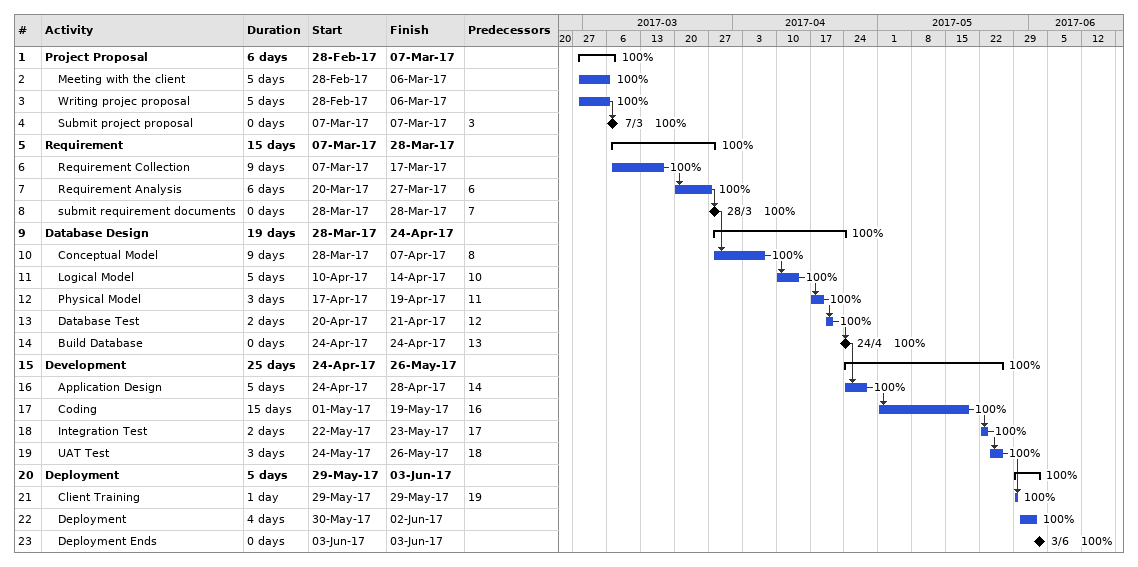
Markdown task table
| ID | Level | Task | Duration | Start | Finish | Predecessors | % complete |
|---|---|---|---|---|---|---|---|
| 1 | 1 | **Project Proposal** | 6d | 2017-02-28 | 2017-03-07 |  | 100 |
| 2 | 2 | Meeting with the client | 5d | 2017-02-28 | 2017-03-06 |  | 100 |
| 3 | 2 | Writing projec proposal | 5d | 2017-02-28 | 2017-03-06 |  | 100 |
| 4 | 2 | Submit project proposal | 0d | 2017-03-07 | 2017-03-07 | 3 | 100 |
| 5 | 1 | **Requirement** | 15d | 2017-03-07 | 2017-03-28 |  | 100 |
| 6 | 2 | Requirement Collection | 9d | 2017-03-07 | 2017-03-17 |  | 100 |
| 7 | 2 | Requirement Analysis | 6d | 2017-03-20 | 2017-03-27 | 6 | 100 |
| 8 | 2 | submit requirement documents | 0d | 2017-03-28 | 2017-03-28 | 7 | 100 |
| 9 | 1 | **Database Design** | 19d | 2017-03-28 | 2017-04-24 |  | 100 |
| 10 | 2 | Conceptual Model | 9d | 2017-03-28 | 2017-04-07 | 8 | 100 |
| 11 | 2 | Logical Model | 5d | 2017-04-10 | 2017-04-14 | 10 | 100 |
| 12 | 2 | Physical Model | 3d | 2017-04-17 | 2017-04-19 | 11 | 100 |
| 13 | 2 | Database Test | 2d | 2017-04-20 | 2017-04-21 | 12 | 100 |
| 14 | 2 | Build Database | 0d | 2017-04-24 | 2017-04-24 | 13 | 100 |
| 15 | 1 | **Development** | 25d | 2017-04-24 | 2017-05-26 |  | 100 |
| 16 | 2 | Application Design | 5d | 2017-04-24 | 2017-04-28 | 14 | 100 |
| 17 | 2 | Coding | 15d | 2017-05-01 | 2017-05-19 | 16 | 100 |
| 18 | 2 | Integration Test | 2d | 2017-05-22 | 2017-05-23 | 17 | 100 |
| 19 | 2 | UAT Test | 3d | 2017-05-24 | 2017-05-26 | 18 | 100 |
| 20 | 1 | **Deployment** | 5d | 2017-05-29 | 2017-06-03 |  | 100 |
| 21 | 2 | Client Training | 1d | 2017-05-29 | 2017-05-29 | 19 | 100 |
| 22 | 2 | Deployment | 4d | 2017-05-30 | 2017-06-02 |  | 100 |
| 23 | 2 | Deployment Ends | 0d | 2017-06-03 | 2017-06-03 |  | 100 |
